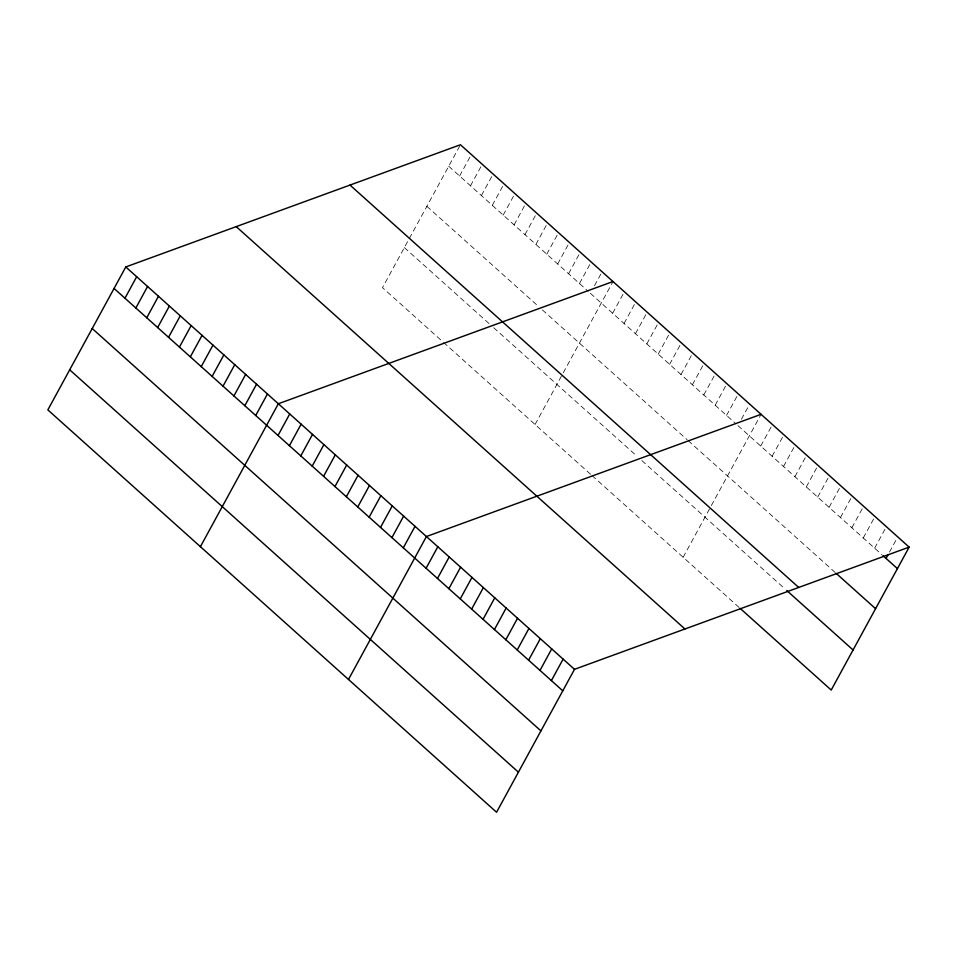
<?xml version="1.0" encoding="UTF-8"?>
<svg xmlns="http://www.w3.org/2000/svg" width="957" height="957" viewBox="0 0 957 957"><rect width="100%" height="100%" fill="white"/><g stroke="black" fill="none" stroke-linecap="round" stroke-linejoin="round"><path stroke-width="0.72" stroke-dasharray="4.79 3.59" d="M459.743 146.014L382.501 287.674L442.433 341.422M459.611 176.016L471.334 154.52M470.509 185.79L482.232 164.293M481.407 195.563L493.13 174.054M492.305 205.336L504.028 183.828M503.191 215.11L514.914 193.601M514.088 224.871L525.812 203.374M524.986 234.644L536.71 213.148M535.884 244.418L547.607 222.921M546.782 254.191L558.505 232.695M557.68 263.965L569.403 242.468M568.578 273.738L580.301 252.229M579.475 283.511L591.199 262.003M594.512 285.688L602.097 271.776M535.071 424.489L562.537 374.091M563.242 372.799L612.994 281.549M612.659 313.262L624.383 291.765M624.06 323.478L635.783 301.981M635.448 333.694L647.171 312.197M646.836 343.91L658.56 322.401M658.225 354.126L669.948 332.617M669.613 364.342L681.336 342.833M681.001 374.546L692.724 353.049M692.401 384.762L704.125 363.265M703.79 394.978L715.513 373.481M715.178 405.194L726.901 383.685M726.566 415.41L738.29 393.901M741.412 419.298L749.678 404.117M683.142 557.273L710.62 506.875M711.326 505.583L761.078 414.333M760.743 446.046L772.466 424.549M772.132 456.262L783.855 434.765M783.52 466.478L795.243 444.981M794.908 476.694L806.631 455.185M806.308 486.91L818.032 465.401M817.697 497.114L829.42 475.617M829.085 507.33L840.808 485.833M840.473 517.546L852.197 496.049M851.862 527.762L863.585 506.265M863.25 537.978L874.973 516.469M874.65 548.194L886.373 526.685M889.484 552.081L896.386 539.437M448.713 166.243L588.196 291.323M590.373 293.285L735.885 423.76M737.955 425.626L881.899 554.689M426.858 206.317L538.013 305.989M542.368 309.901L687.114 439.694M688.155 440.627L835.198 572.477M404.356 247.6L489.35 323.825M493.704 327.737L636.644 455.915M641.824 460.556L784.728 588.699M443.534 342.403L590.983 474.624M592.024 475.557L739.055 607.408"/><path stroke-width="1.44" d="M125.786 266.955L47.85 409.883L496.563 812.254L574.499 669.326L909.15 547.117L460.437 144.746L125.786 266.955L574.499 669.326M124.96 298.225L136.684 276.717M135.858 307.998L147.569 286.49M146.744 317.772L158.467 296.263M157.642 327.533L169.365 306.037M168.54 337.307L180.263 315.81M179.438 347.08L191.161 325.583M190.335 356.853L202.059 335.357M201.233 366.627L212.956 345.13M212.131 376.4L223.854 354.891M223.029 386.173L234.752 364.665M233.927 395.947L245.65 374.438M244.825 405.708L256.548 384.212M255.722 415.482L267.446 393.985M200.42 546.686L278.343 403.758L612.994 281.549M278.009 435.471L289.732 413.974M289.397 445.687L301.12 424.178M300.797 455.903L312.52 434.394M312.185 466.119L323.909 444.61M323.574 476.323L335.297 454.826M334.962 486.539L346.685 465.042M346.35 496.755L358.074 475.258M357.751 506.971L369.474 485.474M369.139 517.187L380.862 495.678M380.527 527.403L392.25 505.894M391.915 537.607L403.639 516.11M403.304 547.823L415.027 526.326M348.492 679.47L426.415 536.542L761.078 414.333M426.092 568.255L437.816 546.758M437.481 578.471L449.204 556.962M448.869 588.687L460.592 567.178M460.257 598.903L471.98 577.394M471.645 609.107L483.369 587.61M483.046 619.323L494.769 597.826M494.434 629.539L506.157 608.042M505.822 639.755L517.546 618.246M517.211 649.97L528.934 628.462M528.599 660.186L540.322 638.678M539.999 670.39L551.722 648.894M551.388 680.606L563.111 659.11M886.038 558.409L888.108 554.605M909.15 547.117L831.214 690.045L740.096 608.341M882.928 555.622L897.427 568.614M836.227 573.41L875.583 608.688M349.999 185.072L798.712 587.442M786.798 590.553L853.07 649.982M236.212 226.618L684.937 628.988M114.062 288.452L562.776 690.822M92.207 328.526L540.932 730.897M69.694 369.809L518.419 772.179"/></g></svg>
